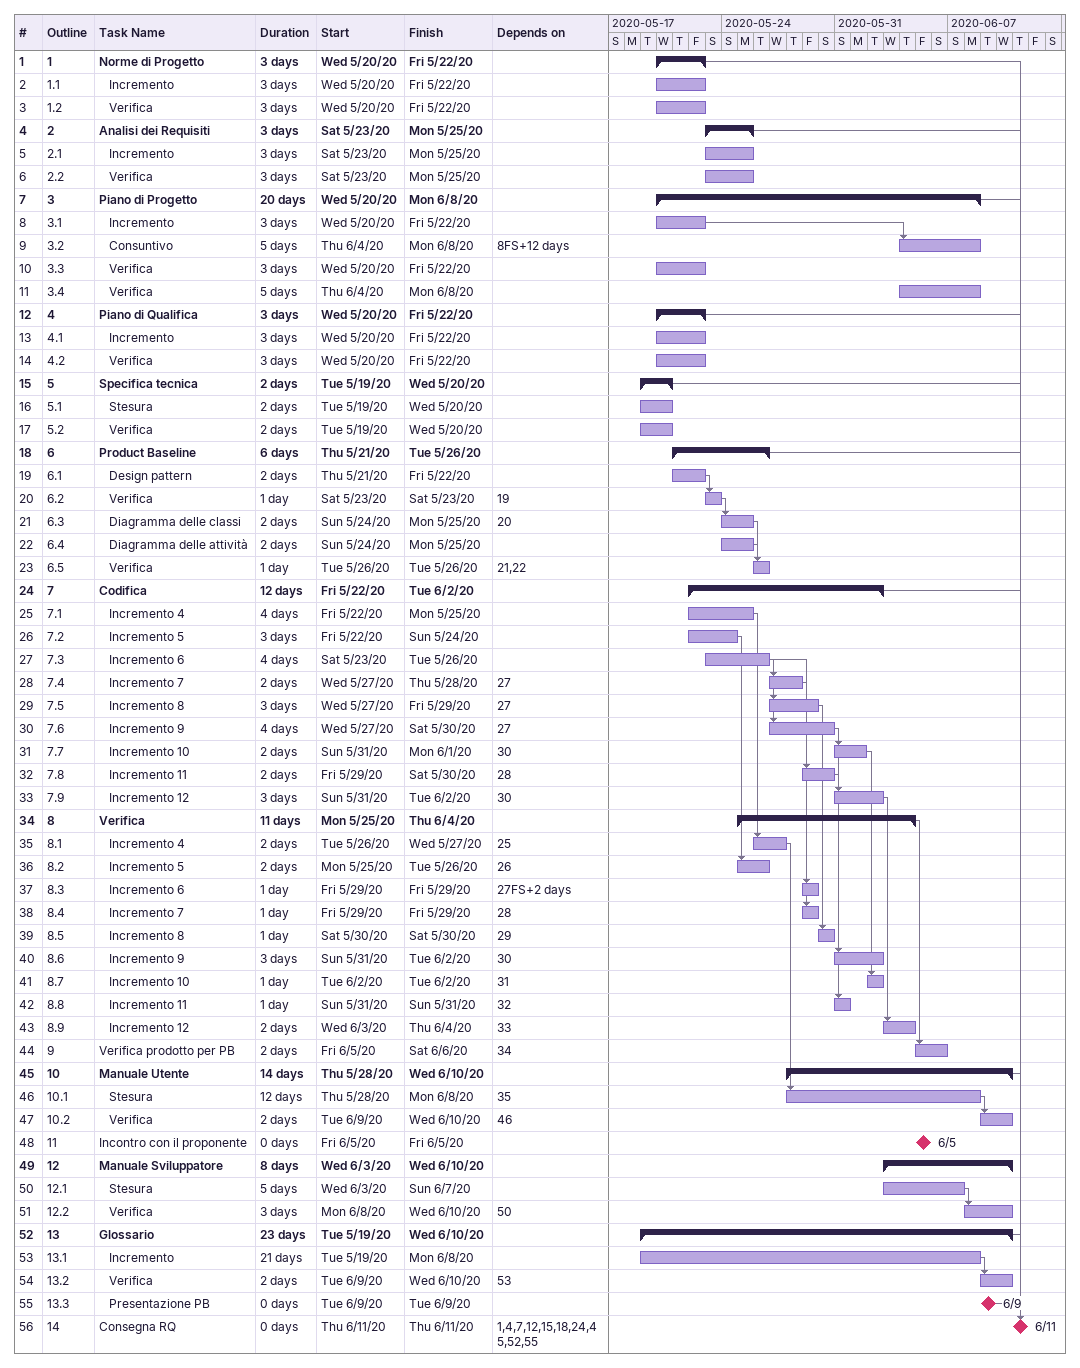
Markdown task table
| ID | WBS | Task | Duration | Start | Finish | Predecessors |
|---|---|---|---|---|---|---|
| 1 | 1 | **Norme di Progetto** | 3d | 2020-05-20 | 2020-05-22 |  |
| 2 | 1.1 | Incremento | 3d | 2020-05-20 | 2020-05-22 |  |
| 3 | 1.2 | Verifica | 3d | 2020-05-20 | 2020-05-22 |  |
| 4 | 2 | **Analisi dei Requisiti** | 3d | 2020-05-23 | 2020-05-25 |  |
| 5 | 2.1 | Incremento | 3d | 2020-05-23 | 2020-05-25 |  |
| 6 | 2.2 | Verifica | 3d | 2020-05-23 | 2020-05-25 |  |
| 7 | 3 | **Piano di Progetto** | 20d | 2020-05-20 | 2020-06-08 |  |
| 8 | 3.1 | Incremento | 3d | 2020-05-20 | 2020-05-22 |  |
| 9 | 3.2 | Consuntivo | 5d | 2020-06-04 | 2020-06-08 | 8FS+12d |
| 10 | 3.3 | Verifica | 3d | 2020-05-20 | 2020-05-22 |  |
| 11 | 3.4 | Verifica | 5d | 2020-06-04 | 2020-06-08 |  |
| 12 | 4 | **Piano di Qualifica** | 3d | 2020-05-20 | 2020-05-22 |  |
| 13 | 4.1 | Incremento | 3d | 2020-05-20 | 2020-05-22 |  |
| 14 | 4.2 | Verifica | 3d | 2020-05-20 | 2020-05-22 |  |
| 15 | 5 | **Specifica tecnica** | 2d | 2020-05-19 | 2020-05-20 |  |
| 16 | 5.1 | Stesura | 2d | 2020-05-19 | 2020-05-20 |  |
| 17 | 5.2 | Verifica | 2d | 2020-05-19 | 2020-05-20 |  |
| 18 | 6 | **Product Baseline** | 6d | 2020-05-21 | 2020-05-26 |  |
| 19 | 6.1 | Design pattern | 2d | 2020-05-21 | 2020-05-22 |  |
| 20 | 6.2 | Verifica | 1d | 2020-05-23 | 2020-05-23 | 19 |
| 21 | 6.3 | Diagramma delle classi | 2d | 2020-05-24 | 2020-05-25 | 20 |
| 22 | 6.4 | Diagramma delle attività | 2d | 2020-05-24 | 2020-05-25 |  |
| 23 | 6.5 | Verifica | 1d | 2020-05-26 | 2020-05-26 | 21, 22 |
| 24 | 7 | **Codifica** | 12d | 2020-05-22 | 2020-06-02 |  |
| 25 | 7.1 | Incremento 4 | 4d | 2020-05-22 | 2020-05-25 |  |
| 26 | 7.2 | Incremento 5 | 3d | 2020-05-22 | 2020-05-24 |  |
| 27 | 7.3 | Incremento 6 | 4d | 2020-05-23 | 2020-05-26 |  |
| 28 | 7.4 | Incremento 7 | 2d | 2020-05-27 | 2020-05-28 | 27 |
| 29 | 7.5 | Incremento 8 | 3d | 2020-05-27 | 2020-05-29 | 27 |
| 30 | 7.6 | Incremento 9 | 4d | 2020-05-27 | 2020-05-30 | 27 |
| 31 | 7.7 | Incremento 10 | 2d | 2020-05-31 | 2020-06-01 | 30 |
| 32 | 7.8 | Incremento 11 | 2d | 2020-05-29 | 2020-05-30 | 28 |
| 33 | 7.9 | Incremento 12 | 3d | 2020-05-31 | 2020-06-02 | 30 |
| 34 | 8 | **Verifica** | 11d | 2020-05-25 | 2020-06-04 |  |
| 35 | 8.1 | Incremento 4 | 2d | 2020-05-26 | 2020-05-27 | 25 |
| 36 | 8.2 | Incremento 5 | 2d | 2020-05-25 | 2020-05-26 | 26 |
| 37 | 8.3 | Incremento 6 | 1d | 2020-05-29 | 2020-05-29 | 27FS+2d |
| 38 | 8.4 | Incremento 7 | 1d | 2020-05-29 | 2020-05-29 | 28 |
| 39 | 8.5 | Incremento 8 | 1d | 2020-05-30 | 2020-05-30 | 29 |
| 40 | 8.6 | Incremento 9 | 3d | 2020-05-31 | 2020-06-02 | 30 |
| 41 | 8.7 | Incremento 10 | 1d | 2020-06-02 | 2020-06-02 | 31 |
| 42 | 8.8 | Incremento 11 | 1d | 2020-05-31 | 2020-05-31 | 32 |
| 43 | 8.9 | Incremento 12 | 2d | 2020-06-03 | 2020-06-04 | 33 |
| 44 | 9 | Verifica prodotto per PB | 2d | 2020-06-05 | 2020-06-06 | 34 |
| 45 | 10 | **Manuale Utente** | 14d | 2020-05-28 | 2020-06-10 |  |
| 46 | 10.1 | Stesura | 12d | 2020-05-28 | 2020-06-08 | 35 |
| 47 | 10.2 | Verifica | 2d | 2020-06-09 | 2020-06-10 | 46 |
| 48 | 11 | Incontro con il proponente | 0d | 2020-06-05 | 2020-06-05 |  |
| 49 | 12 | **Manuale Sviluppatore** | 8d | 2020-06-03 | 2020-06-10 |  |
| 50 | 12.1 | Stesura | 5d | 2020-06-03 | 2020-06-07 |  |
| 51 | 12.2 | Verifica | 3d | 2020-06-08 | 2020-06-10 | 50 |
| 52 | 13 | **Glossario** | 23d | 2020-05-19 | 2020-06-10 |  |
| 53 | 13.1 | Incremento | 21d | 2020-05-19 | 2020-06-08 |  |
| 54 | 13.2 | Verifica | 2d | 2020-06-09 | 2020-06-10 | 53 |
| 55 | 13.3 | Presentazione PB | 0d | 2020-06-09 | 2020-06-09 |  |
| 56 | 14 | Consegna RQ | 0d | 2020-06-11 | 2020-06-11 | 1, 4, 7, 12, 15, 18, 24, 45, 52, 55 |
